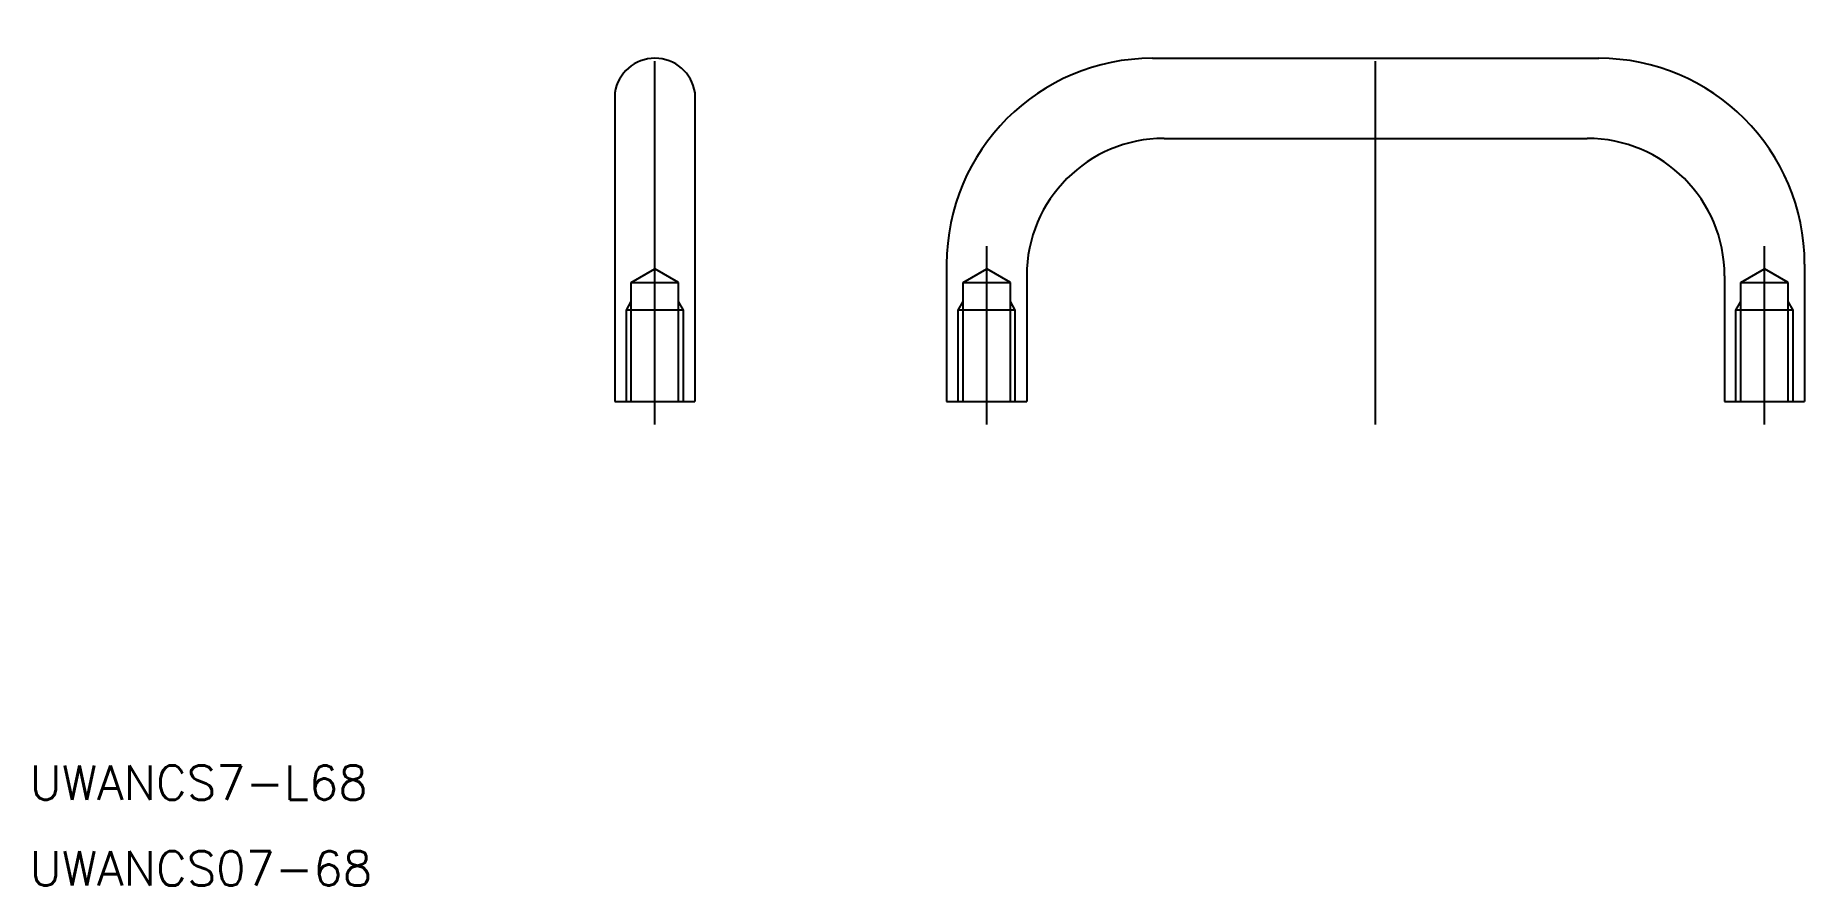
# Model space of a CAD drawing. Extents: x -54 to 100, y -42 to 32.
import ezdxf

# ---------------------------------------------------------------- set-up
doc = ezdxf.new("R2010")
doc.units = 0
doc.linetypes.add('CENTER', pattern=[50.8, 31.75, -6.35, 6.35, -6.35])
doc.linetypes.add('DASHED', pattern=[19.05, 12.7, -6.35])
doc.layers.get('0').update_dxf_attribs({"linetype": 'CONTINUOUS'})
doc.layers.add('CENTER', color=1, linetype='CENTER')
doc.styles.get("Standard").update_dxf_attribs({"font": 'txt.shx', "height": 3, "bigfont": 'bigfont.shx'})

msp = doc.modelspace()

# ---------------------------------------------------------------- linework, layer by layer
at = {"color": 7, "linetype": 'CONTINUOUS'}
for p, q in [((43.5, 30), (82.5, 30)), ((-3.5, 26.98), (-3.5, 0)), ((3.5, 26.98), (3.5, 0)), ((44.5, 23), (81.5, 23)), ((25.5, 12), (25.5, 0)), ((32.5, 11), (32.5, 0)), ((93.5, 11), (93.5, 0)), ((100.5, 12), (100.5, 0)), ((-3.5, 0), (3.5, 0)), ((25.5, 0), (32.5, 0)), ((93.5, 0), (100.5, 0))]:
    msp.add_line(p, q, dxfattribs=at)
at = {"color": 3, "linetype": 'DASHED'}
for p, q in [((-2.07, 10.4), (0, 11.59)), ((2.07, 10.4), (0, 11.59)), ((26.93, 10.4), (29, 11.59)), ((31.07, 10.4), (29, 11.59)), ((94.93, 10.4), (97, 11.59)), ((99.07, 10.4), (97, 11.59)), ((-2.07, 0), (-2.07, 10.4)), ((-2.07, 10.4), (2.07, 10.4)), ((2.07, 0), (2.07, 10.4)), ((26.93, 10.4), (31.07, 10.4)), ((26.93, 0), (26.93, 10.4)), ((31.07, 0), (31.07, 10.4)), ((94.93, 10.4), (99.07, 10.4)), ((94.93, 0), (94.93, 10.4)), ((99.07, 0), (99.07, 10.4)), ((-2.5, 8), (-2.07, 8.75)), ((-2.5, 0), (-2.5, 8)), ((2.5, 8), (-2.5, 8)), ((2.5, 8), (2.07, 8.75)), ((2.5, 0), (2.5, 8)), ((26.5, 8), (26.93, 8.75)), ((31.5, 8), (26.5, 8)), ((26.5, 0), (26.5, 8)), ((31.5, 8), (31.07, 8.75)), ((31.5, 0), (31.5, 8)), ((94.5, 8), (94.93, 8.75)), ((99.5, 8), (94.5, 8)), ((94.5, 0), (94.5, 8)), ((99.5, 8), (99.07, 8.75)), ((99.5, 0), (99.5, 8))]:
    msp.add_line(p, q, dxfattribs=at)
at = {"color": 7, "linetype": 'CONTINUOUS'}
for centre, radius, start, end in [((0, 26.46), 3.54, 8.4502, 171.5498), ((43.5, 12), 18, 90, 180), ((82.5, 12), 18, 0, 90), ((44.5, 11), 12, 90, 180), ((81.5, 11), 12, 0, 90)]:
    msp.add_arc(centre, radius, start, end, dxfattribs=at)
at = {"layer": 'CENTER', "color": 1, "linetype": 'CENTER'}
for p, q in [((0, -2), (0, 32)), ((63, -2), (63, 32)), ((29, -2), (29, 13.59)), ((97, -2), (97, 13.59))]:
    msp.add_line(p, q, dxfattribs=at)

# ---------------------------------------------------------------- texts
at = {"color": 7, "linetype": 'CONTINUOUS'}
for s, p in [('UWANCS7-L68', (-54.68, -34.79)), ('UWANCS07-68', (-54.68, -42.29))]:
    msp.add_text(s, height=3, dxfattribs=at).set_placement(p)

doc.saveas('drawing.dxf')
